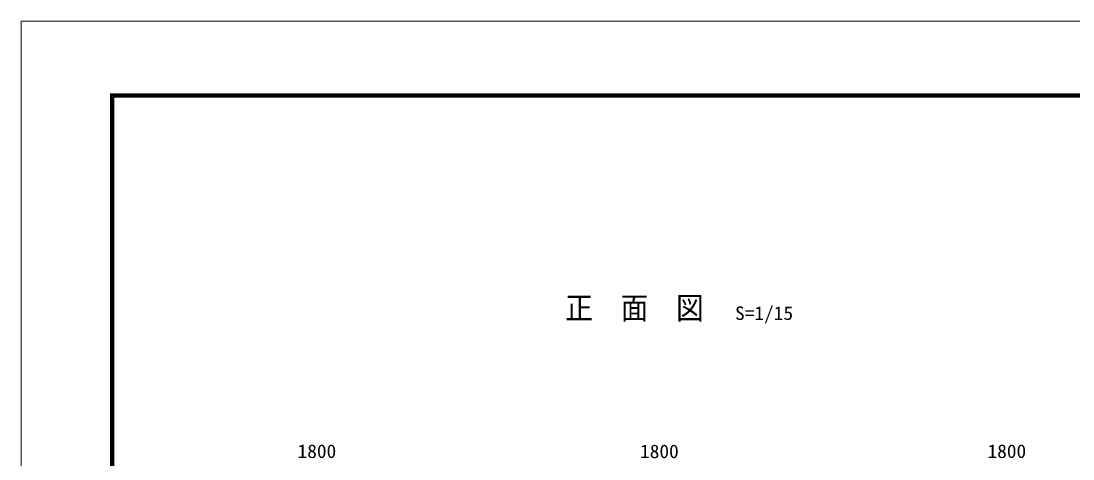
# Model space of a CAD drawing. Units: millimetres, scale not verified. Extents: x -4455 to 4455, y -3150 to 3150.
# Drawn here: x -4455 to -1088, y 1750 to 3150 of the extents above; entities that cross this region are included whole.
import ezdxf
from ezdxf.enums import TextEntityAlignment as Align

# ---------------------------------------------------------------- set-up
doc = ezdxf.new("R2010")
doc.units = ezdxf.units.MM
doc.header["$LTSCALE"] = 30
for name, color, linetype, lineweight in [('0-0_6文字', 3, 'Continuous', 9), ('0-2_5寸法', 1, 'Continuous', 18), ('0-B_7詳細', 7, 'Continuous', 18), ('0-E_D-TTL', 7, 'Continuous', 9)]:
    doc.layers.add(name, color=color, linetype=linetype, lineweight=lineweight)
doc.styles.add('ＭＳ ゴシック', font='')
doc.styles.get('ＭＳ ゴシック').set_extended_font_data('MS Gothic')

msp = doc.modelspace()

# ---------------------------------------------------------------- linework, layer by layer
at = {"layer": '0-E_D-TTL', "color": 2, "lineweight": 18}
msp.add_lwpolyline([(-4454.56, 3150.45), (4455.14, 3150.45), (4455.14, -3149.97), (-4454.56, -3149.97)], close=True, dxfattribs=at)
at = {"layer": '0-E_D-TTL'}
for points in [[(-4168.18, 2917.11), (4168.75, 2917.11), (4168.75, -2916.62), (-4168.18, -2916.62)], [(-4165.53, 2914.45), (4166.1, 2914.45), (4166.1, -2913.97), (-4165.53, -2913.97)], [(-4162.87, 2911.8), (4163.45, 2911.8), (4163.45, -2911.32), (-4162.87, -2911.32)], [(-4160.22, 2909.15), (4160.8, 2909.15), (4160.8, -2908.67), (-4160.22, -2908.67)], [(-4157.57, 2906.5), (4158.15, 2906.5), (4158.15, -2906.02), (-4157.57, -2906.02)]]:
    msp.add_lwpolyline(points, close=True, dxfattribs=at)

# ---------------------------------------------------------------- texts
at = {"layer": '0-0_6文字', "color": 7, "style": 'ＭＳ ゴシック', "width": 0.9}
msp.add_text('正\u3000面\u3000図', height=72.14, dxfattribs=at).set_placement((-2712.78, 2174.71), align=Align.BOTTOM_LEFT)
at = {"layer": '0-0_6文字', "style": 'ＭＳ ゴシック', "width": 1.05}
msp.add_text('S=1/15', height=43.33, dxfattribs=at).set_placement((-2169.58, 2181.27), align=Align.BOTTOM_LEFT)
at = {"layer": '0-2_5寸法', "color": 3, "style": 'ＭＳ ゴシック', "width": 1.05}
for p in [(-3569.62, 1739.79), (-1361.74, 1739.79)]:
    msp.add_text('1800', height=43.33, dxfattribs=at).set_placement(p, align=Align.BOTTOM_LEFT)
at = {"layer": '0-B_7詳細', "color": 3, "style": 'ＭＳ ゴシック', "width": 1.05}
msp.add_text('1800', height=43.33, dxfattribs=at).set_placement((-2473.65, 1739.37), align=Align.BOTTOM_LEFT)

doc.saveas('drawing.dxf')
